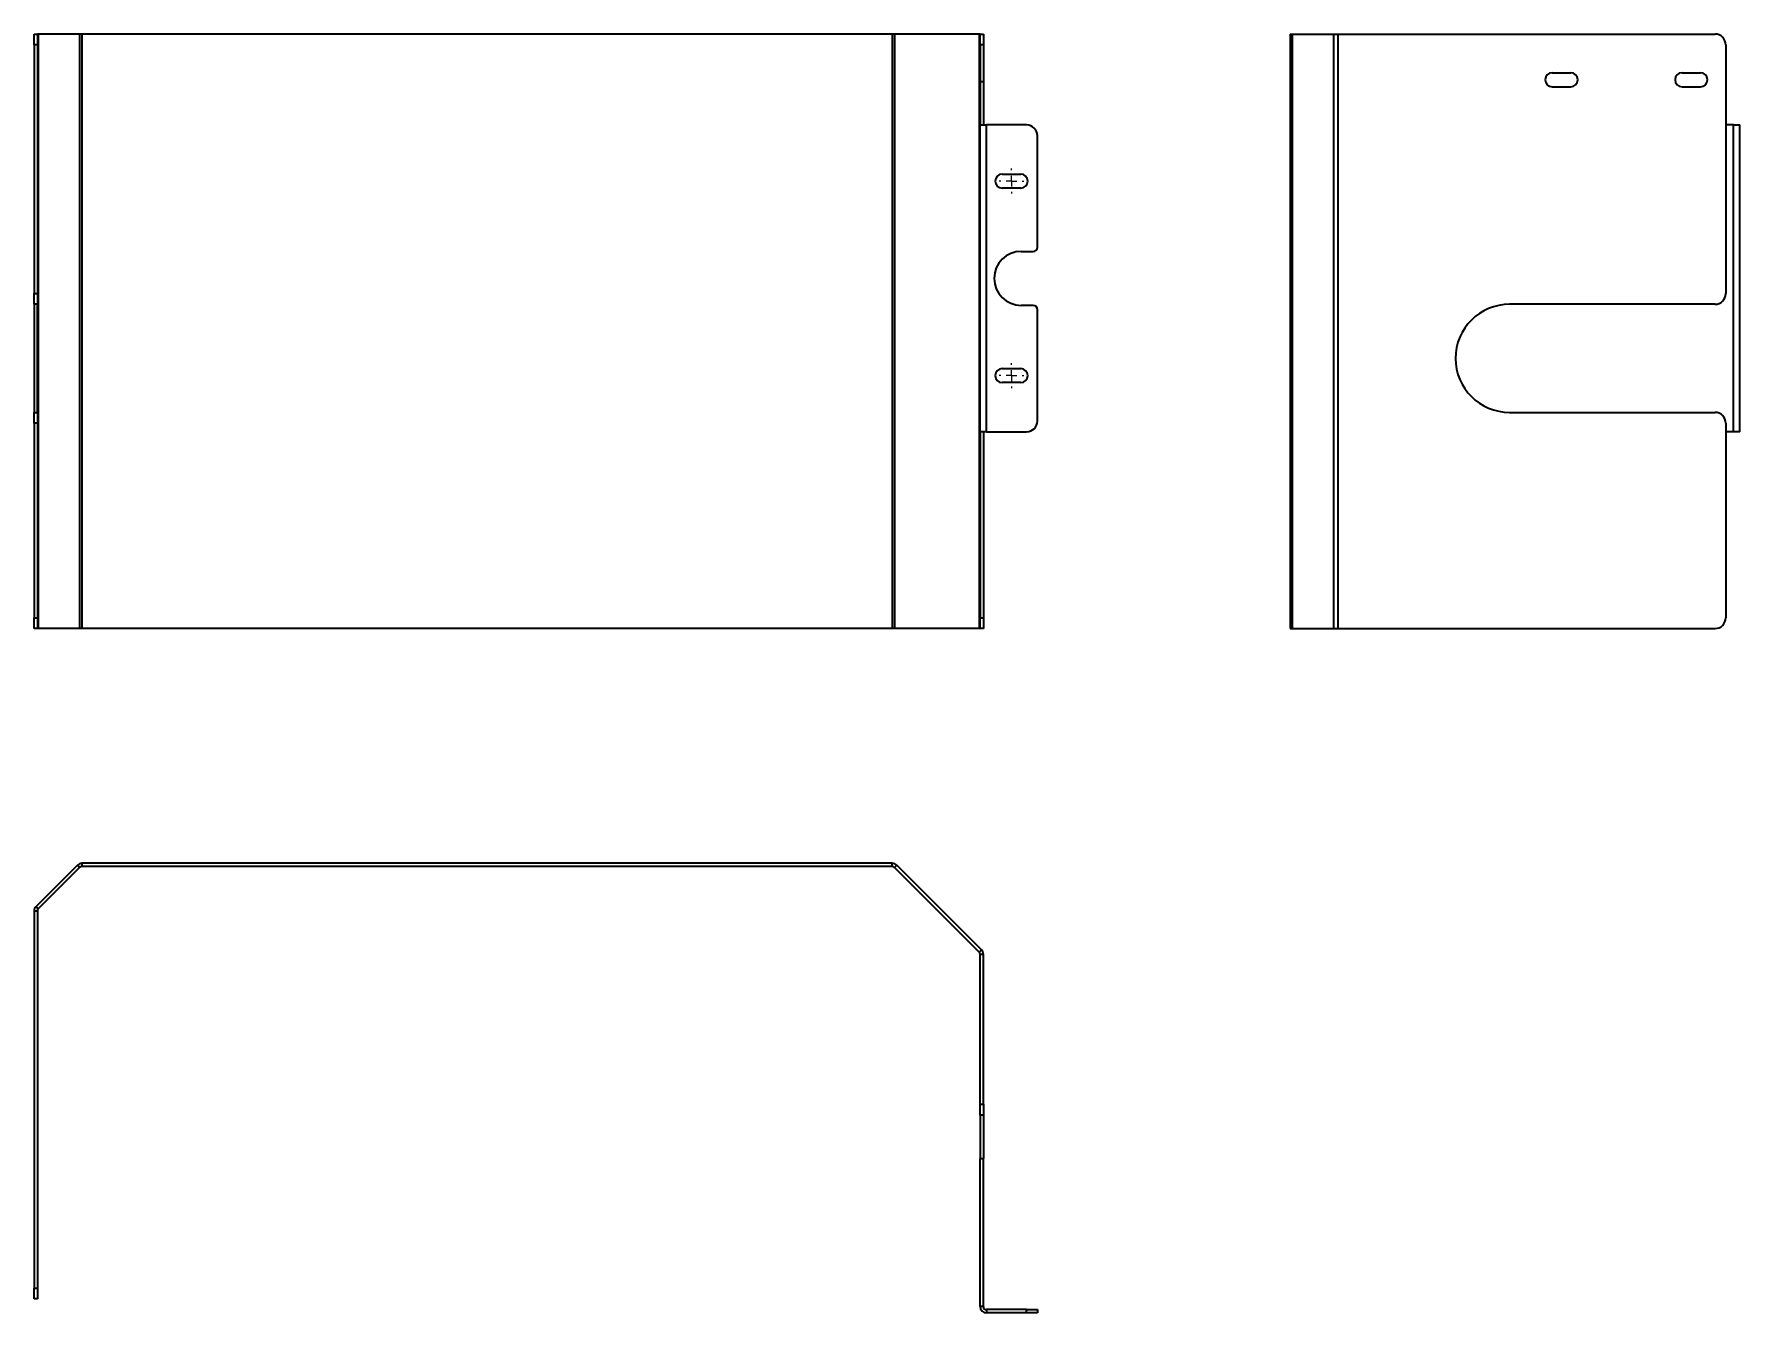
# Model space of a CAD drawing. Header units: millimetres. Extents: x -353 to 1355, y -311 to 737.
# Drawn here: x 566 to 1355, y 145 to 737 of the extents above; entities that cross this region are included whole.
import ezdxf

# ---------------------------------------------------------------- set-up
doc = ezdxf.new("R2010")
doc.units = ezdxf.units.MM

# ---------------------------------------------------------------- blocks, each defined once
blk = doc.blocks.new('SW_CENTERMARKSYMBOL_0')
at = {"color": 0, "linetype": 'Continuous', "lineweight": 18}
for p, q in [((-5, 0), (-5.75, 0)), ((0, 0), (-2.5, 0)), ((0, 5), (0, 5.75)), ((0, 0), (0, 2.5)), ((0, 0), (2.5, 0)), ((0, 0), (0, -2.5)), ((5, 0), (5.75, 0)), ((0, -5), (0, -5.75))]:
    blk.add_line(p, q, dxfattribs=at)
blk = doc.blocks.new('SW_CENTERMARKSYMBOL_1')
at = {"color": 0, "linetype": 'Continuous', "lineweight": 18}
for p, q in [((-5, 0), (-5.75, 0)), ((0, 0), (-2.5, 0)), ((0, 5), (0, 5.75)), ((0, 0), (0, 2.5)), ((0, 0), (2.5, 0)), ((0, 0), (0, -2.5)), ((5, 0), (5.75, 0)), ((0, -5), (0, -5.75))]:
    blk.add_line(p, q, dxfattribs=at)

msp = doc.modelspace()

# ---------------------------------------------------------------- linework, layer by layer
at = {"color": 7, "linetype": 'Continuous', "lineweight": 35}
for p, q in [((566.14, 731.93), (566.14, 736.93)), ((566.14, 736.93), (567.64, 736.93)), ((567.64, 736.93), (567.64, 731.93)), ((568.08, 736.93), (567.64, 736.93)), ((568.08, 736.93), (568.08, 461.93)), ((587.2, 736.93), (568.08, 736.93)), ((587.2, 736.93), (587.2, 461.93)), ((588.26, 736.93), (587.2, 736.93)), ((588.26, 736.93), (588.26, 461.93)), ((963.02, 736.93), (588.26, 736.93)), ((963.02, 736.93), (963.02, 461.93)), ((964.08, 736.93), (963.02, 736.93)), ((964.08, 736.93), (964.08, 461.93)), ((1003.2, 736.93), (964.08, 736.93)), ((1003.2, 736.93), (1003.2, 461.93)), ((1003.64, 736.93), (1003.2, 736.93)), ((1003.64, 736.93), (1005.14, 736.93)), ((1003.64, 731.93), (1003.64, 736.93)), ((1005.14, 736.93), (1005.14, 731.93)), ((1147, 736.93), (1147, 461.93)), ((1147, 736.93), (1147.88, 736.93)), ((1147.88, 736.93), (1147.88, 461.93)), ((1147.88, 736.93), (1167, 736.93)), ((1167, 736.93), (1167, 461.93)), ((1167, 736.93), (1169.12, 736.93)), ((1169.12, 736.93), (1169.12, 461.93)), ((1169.12, 736.93), (1343.5, 736.93)), ((567.64, 731.93), (566.14, 731.93)), ((566.14, 731.93), (566.14, 616.93)), ((567.64, 731.93), (567.64, 616.93)), ((1005.14, 731.93), (1003.64, 731.93)), ((1003.64, 731.93), (1003.64, 714.93)), ((1005.14, 731.93), (1005.14, 714.93)), ((1348.5, 731.93), (1348.5, 616.93)), ((1268.25, 719.08), (1276.75, 719.08)), ((1328.25, 719.08), (1336.75, 719.08)), ((1003.64, 714.93), (1005.14, 714.93)), ((1003.64, 714.93), (1003.64, 694.93)), ((1005.14, 714.93), (1005.14, 694.93)), ((1268.25, 712.58), (1276.75, 712.58)), ((1328.25, 712.58), (1336.75, 712.58)), ((1003.64, 552.93), (1003.64, 694.93)), ((1003.64, 694.93), (1006.64, 694.93)), ((1006.64, 552.93), (1006.64, 694.93)), ((1025.14, 694.93), (1006.64, 694.93)), ((1352, 694.93), (1348.5, 694.93)), ((1352, 552.93), (1352, 694.93)), ((1352, 694.93), (1355, 694.93)), ((1355, 552.93), (1355, 694.93)), ((1030.14, 638.43), (1030.14, 689.93)), ((1013.89, 672.18), (1022.39, 672.18)), ((1022.39, 665.68), (1013.89, 665.68)), ((1022.64, 636.43), (1028.14, 636.43)), ((566.14, 611.93), (566.14, 616.93)), ((566.14, 616.93), (567.64, 616.93)), ((567.64, 616.93), (567.64, 611.93)), ((567.64, 611.93), (566.14, 611.93)), ((566.14, 611.93), (566.14, 561.93)), ((567.64, 561.93), (567.64, 611.93)), ((1028.14, 611.43), (1022.64, 611.43)), ((1030.14, 557.93), (1030.14, 609.43)), ((1343.5, 611.93), (1248.5, 611.93)), ((1013.89, 582.18), (1022.39, 582.18)), ((1022.39, 575.68), (1013.89, 575.68)), ((566.14, 561.93), (567.64, 561.93)), ((566.14, 556.93), (566.14, 561.93)), ((567.64, 561.93), (567.64, 556.93)), ((1248.5, 561.93), (1343.5, 561.93)), ((567.64, 556.93), (566.14, 556.93)), ((566.14, 556.93), (566.14, 466.93)), ((567.64, 556.93), (567.64, 466.93)), ((1006.64, 552.93), (1003.64, 552.93)), ((1003.64, 552.93), (1003.64, 466.93)), ((1005.14, 552.93), (1005.14, 466.93)), ((1006.64, 552.93), (1025.14, 552.93)), ((1348.5, 556.93), (1348.5, 466.93)), ((1352, 552.93), (1348.5, 552.93)), ((1355, 552.93), (1352, 552.93)), ((566.14, 466.93), (567.64, 466.93)), ((566.14, 461.93), (566.14, 466.93)), ((567.64, 466.93), (567.64, 461.93)), ((1003.64, 466.93), (1005.14, 466.93)), ((1003.64, 461.93), (1003.64, 466.93)), ((1005.14, 466.93), (1005.14, 461.93)), ((567.64, 461.93), (566.14, 461.93)), ((568.08, 461.93), (567.64, 461.93)), ((587.2, 461.93), (568.08, 461.93)), ((588.26, 461.93), (587.2, 461.93)), ((963.02, 461.93), (588.26, 461.93)), ((964.08, 461.93), (963.02, 461.93)), ((1003.2, 461.93), (964.08, 461.93)), ((1003.64, 461.93), (1003.2, 461.93)), ((1005.14, 461.93), (1003.64, 461.93)), ((1147, 461.93), (1147.88, 461.93)), ((1147.88, 461.93), (1167, 461.93)), ((1167, 461.93), (1169.12, 461.93)), ((1169.12, 461.93), (1343.5, 461.93)), ((586.14, 352.45), (567.02, 333.33)), ((587.2, 351.39), (568.08, 332.27)), ((587.2, 351.39), (586.14, 352.45)), ((588.26, 353.33), (588.26, 351.83)), ((963.02, 353.33), (588.26, 353.33)), ((963.02, 351.83), (588.26, 351.83)), ((963.02, 351.83), (963.02, 353.33)), ((965.14, 352.45), (964.08, 351.39)), ((1003.2, 312.27), (964.08, 351.39)), ((1004.26, 313.33), (965.14, 352.45)), ((567.02, 333.33), (568.08, 332.27)), ((567.64, 331.21), (566.14, 331.21)), ((566.14, 331.21), (566.14, 156.83)), ((567.64, 331.21), (567.64, 156.83)), ((1003.2, 312.27), (1004.26, 313.33)), ((1005.14, 311.21), (1003.64, 311.21)), ((1003.64, 241.83), (1003.64, 311.21)), ((1005.14, 241.83), (1005.14, 311.21)), ((1003.64, 241.83), (1005.14, 241.83)), ((1003.64, 236.83), (1003.64, 241.83)), ((1005.14, 236.83), (1003.64, 236.83)), ((1003.64, 236.83), (1003.64, 216.83)), ((1005.14, 241.83), (1005.14, 236.83)), ((1005.14, 236.83), (1005.14, 216.83)), ((1003.64, 216.83), (1005.14, 216.83)), ((1003.64, 148.33), (1003.64, 216.83)), ((1005.14, 148.33), (1005.14, 216.83)), ((566.14, 156.83), (567.64, 156.83)), ((566.14, 151.83), (566.14, 156.83)), ((567.64, 151.83), (566.14, 151.83)), ((567.64, 156.83), (567.64, 151.83)), ((1005.14, 148.33), (1003.64, 148.33)), ((1006.64, 146.83), (1006.64, 145.33)), ((1025.14, 146.83), (1006.64, 146.83)), ((1025.14, 145.33), (1006.64, 145.33)), ((1025.14, 145.33), (1025.14, 146.83)), ((1025.14, 146.83), (1030.14, 146.83)), ((1030.14, 145.33), (1025.14, 145.33)), ((1030.14, 146.83), (1030.14, 145.33))]:
    msp.add_line(p, q, dxfattribs=at)
for centre, radius, start, end in [((1343.5, 731.93), 5, 0, 90), ((1268.25, 715.83), 3.25, 90, 270), ((1276.75, 715.83), 3.25, 270, 90), ((1328.25, 715.83), 3.25, 90, 270), ((1336.75, 715.83), 3.25, 270, 90), ((1025.14, 689.93), 5, 0, 90), ((1013.89, 668.93), 3.25, 90, 270), ((1022.39, 668.93), 3.25, 270, 90), ((1022.64, 623.93), 12.5, 90, 270), ((1028.14, 638.43), 2, 270, 0), ((1343.5, 616.93), 5, 270, 0), ((1028.14, 609.43), 2, 0, 90), ((1248.5, 586.93), 25, 90, 270), ((1013.89, 578.93), 3.25, 90, 270), ((1022.39, 578.93), 3.25, 270, 90), ((1343.5, 556.93), 5, 360, 90), ((1025.14, 557.93), 5, 270, 0), ((1343.5, 466.93), 5, 270, 0), ((588.26, 350.33), 3, 90, 135), ((588.26, 350.33), 1.5, 90, 135), ((963.02, 350.33), 3, 45, 90), ((963.02, 350.33), 1.5, 45, 90), ((569.14, 331.21), 3, 135, 180), ((569.14, 331.21), 1.5, 135, 180), ((1002.14, 311.21), 1.5, 0, 45), ((1002.14, 311.21), 3, 0, 45), ((1006.64, 148.33), 3, 180, 270), ((1006.64, 148.33), 1.5, 180, 270)]:
    msp.add_arc(centre, radius, start, end, dxfattribs=at)

# ---------------------------------------------------------------- block references
at = {"color": 7, "linetype": 'Continuous', "lineweight": 18}
for name, p in [('SW_CENTERMARKSYMBOL_1', (1018.14, 668.93)), ('SW_CENTERMARKSYMBOL_0', (1018.14, 578.93))]:
    msp.add_blockref(name, p, dxfattribs=at)

doc.saveas('drawing.dxf')
